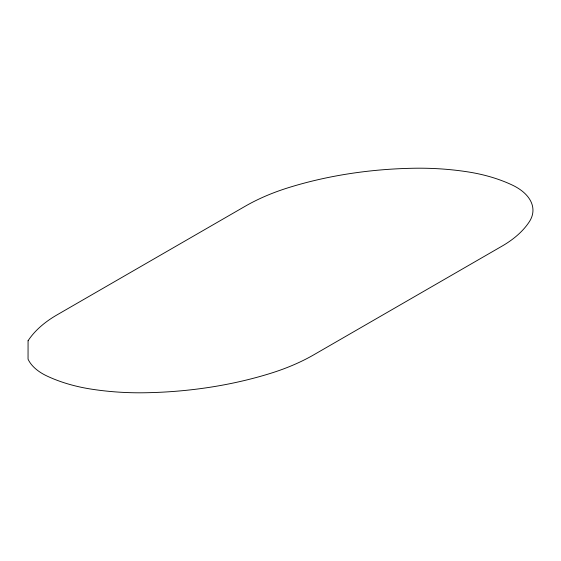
<?xml version="1.0" encoding="UTF-8"?>
<svg xmlns="http://www.w3.org/2000/svg" width="561" height="561" viewBox="0 0 561 561"><rect width="100%" height="100%" fill="white"/><g stroke="black" fill="none" stroke-linecap="round" stroke-linejoin="round"><path stroke-width="0.84" d="M28.071 340.765L28.05 359.166A56.381 32.552 0 0 0 46.766 375.919A118.897 68.645 0 0 0 91.373 389.138A186.217 107.509 0 0 0 144.605 392.763A281.32 162.424 0 0 0 271.012 373.205A186.217 107.509 0 0 0 313.978 354.699L502.144 246.062A118.897 68.645 0 0 0 529.325 221.742A56.381 32.552 0 0 0 512.312 185.081A118.897 68.645 0 0 0 467.706 171.862A186.217 107.509 0 0 0 414.474 168.237A281.32 162.424 0 0 0 288.066 187.795A186.217 107.509 0 0 0 245.101 206.301L56.934 314.938A126.253 72.888 0 0 0 28.071 340.765"/></g></svg>
